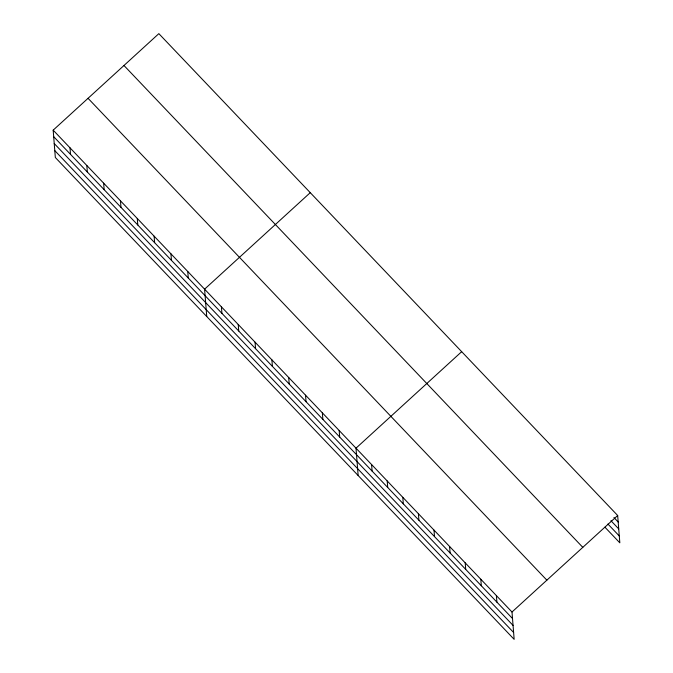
<?xml version="1.0" encoding="UTF-8"?>
<svg xmlns="http://www.w3.org/2000/svg" width="673" height="673" viewBox="0 0 673 673"><rect width="100%" height="100%" fill="white"/><g stroke="black" fill="none" stroke-linecap="round" stroke-linejoin="round"><path stroke-width="1.01" d="M53.175 130.158L512.002 612.009L514.155 639.35L55.329 157.499L53.175 130.158L158.845 33.65L617.671 515.501L619.825 542.842L604.934 527.203M310.261 192.663L204.592 289.171L206.737 316.512M461.67 351.676L356 448.184L358.154 475.517M512.002 612.009L617.671 515.501M613.927 517.554L618.184 522.021M610.924 520.7L618.723 528.894M607.938 524.057L619.286 535.969M123.975 65.5L582.801 547.351M88.045 98.308L546.871 580.168M53.689 136.678L512.515 618.529M54.227 143.551L513.053 625.402M54.791 150.626L513.608 632.477M496.396 595.63L496.91 602.15M480.8 579.251L481.313 585.762M465.203 562.864L465.716 569.383M449.598 546.484L450.111 552.996M434.001 530.097L434.514 536.617M418.404 513.718L418.917 520.229M402.799 497.33L403.312 503.85M387.202 480.951L387.715 487.471M371.597 464.563L372.11 471.083M339.175 430.518L339.688 437.029M322.35 412.843L322.863 419.363M305.534 395.177L306.038 401.697M288.709 377.511L289.222 384.031M271.884 359.845L272.397 366.364M255.059 342.178L255.572 348.69M238.234 324.504L238.747 331.023M221.409 306.838L221.922 313.357M187.767 271.505L188.28 278.025M170.942 253.839L171.455 260.35M154.117 236.164L154.63 242.684M137.292 218.498L137.805 225.018M120.467 200.832L120.98 207.351M103.65 183.165L104.164 189.685M86.825 165.499L87.339 172.01M70 147.824L70.514 154.344"/></g></svg>
